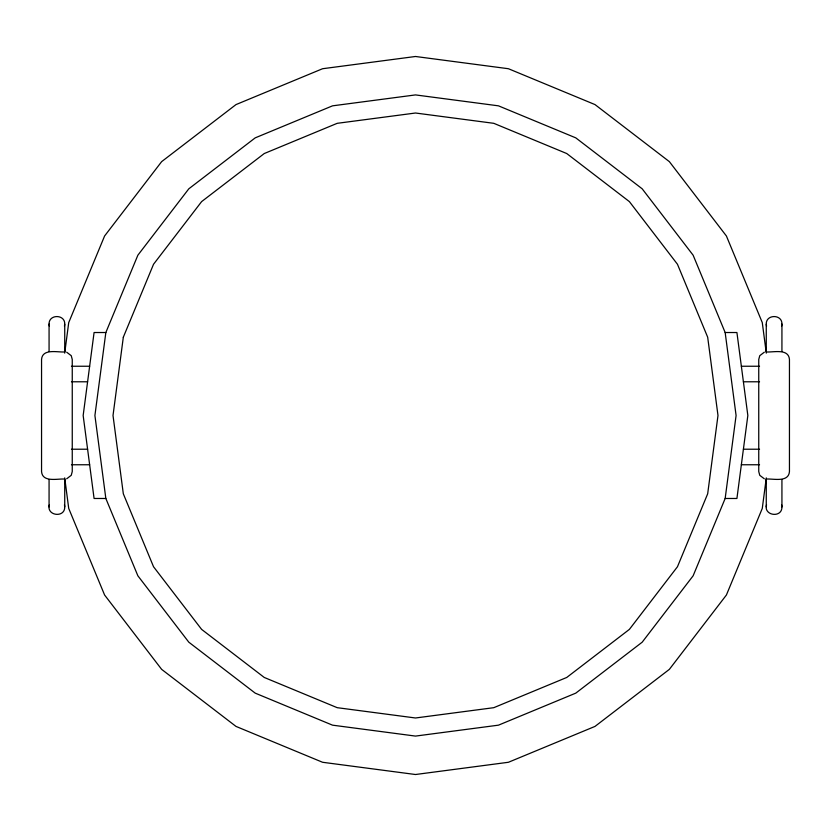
<?xml version="1.0" encoding="UTF-8"?>
<svg xmlns="http://www.w3.org/2000/svg" width="831" height="831" viewBox="0 0 831 831"><rect width="100%" height="100%" fill="white"/><g stroke="black" fill="none" stroke-linecap="round" stroke-linejoin="round"><path stroke-width="1.25" d="M64.735 479.56L64.735 506.817C65.098 518.253 46.193 515.937 49.32 504.916M766.265 351.44L766.265 324.183C765.798 314.128 782.231 313.983 781.929 324.048L781.929 351.43M781.68 326.084L781.929 324.048M64.704 353.133L68.724 322.584L104.592 235.994L161.64 161.64L235.994 104.592L322.584 68.724L415.5 56.487L508.416 68.724L595.006 104.592L669.36 161.64L726.408 235.994L762.276 322.584L766.296 353.133M105.838 332.525L94.911 415.5L105.838 498.475L137.863 575.79L188.814 642.186L255.21 693.137L332.525 725.162L415.5 736.089L498.475 725.162L575.79 693.137L642.186 642.186L693.137 575.79L725.162 498.475L736.089 415.5L725.162 332.525L693.137 255.21L642.186 188.814L575.79 137.863L498.475 105.838L415.5 94.911L332.525 105.838L255.21 137.863L188.814 188.814L137.863 255.21L105.838 332.525L94.08 332.525L83.162 415.5L94.08 498.475L105.838 498.475M766.296 477.867L762.276 508.416L726.408 595.006L669.36 669.36L595.006 726.408L508.416 762.276L415.5 774.513L322.584 762.276L235.994 726.408L161.64 669.36L104.592 595.006L68.724 508.416L64.704 477.867M49.071 351.43L49.071 324.048C48.769 313.983 65.202 314.128 64.735 324.183L64.735 351.44M64.454 326.209L64.735 324.183M781.929 479.57L781.929 506.952C782.106 518.399 763.232 515.75 766.546 504.791M66.688 478.801L71.248 475.301L72.255 471.541L72.255 359.459L71.248 355.699L66.688 352.199M764.312 352.199L759.752 355.699L758.745 359.459L758.745 471.541L759.752 475.301L764.312 478.801M725.162 332.525L736.92 332.525L747.838 415.5L736.92 498.475L725.162 498.475M64.735 351.949C57.682 352.51 42.443 348.168 41.55 359.459L41.55 471.541C42.443 482.832 57.682 478.49 64.735 479.051M766.265 351.949C773.318 352.51 788.557 348.168 789.45 359.459L789.45 471.541C788.557 482.832 773.318 478.49 766.265 479.051M71.456 366.242L89.644 366.242M741.356 366.242L759.544 366.242M71.456 381.782L87.598 381.782M743.402 381.782L759.544 381.782M71.456 449.218L87.598 449.218M743.402 449.218L759.544 449.218M71.456 464.758L89.644 464.758M741.356 464.758L759.544 464.758M766.265 324.183L766.546 326.209M64.454 504.791L64.735 506.817M781.68 504.916L781.929 506.952M49.071 324.048L49.32 326.084M766.265 479.56L766.265 506.817M49.071 479.57L49.071 506.952M123.32 337.209L113.016 415.5L123.32 493.791L153.538 566.742L201.611 629.389L264.258 677.462L337.209 707.68L415.5 717.984L493.791 707.68L566.742 677.462L629.389 629.389L677.462 566.742L707.68 493.791L717.984 415.5L707.68 337.209L677.462 264.258L629.389 201.611L566.742 153.538L493.791 123.32L415.5 113.016L337.209 123.32L264.258 153.538L201.611 201.611L153.538 264.258L123.32 337.209"/></g></svg>
